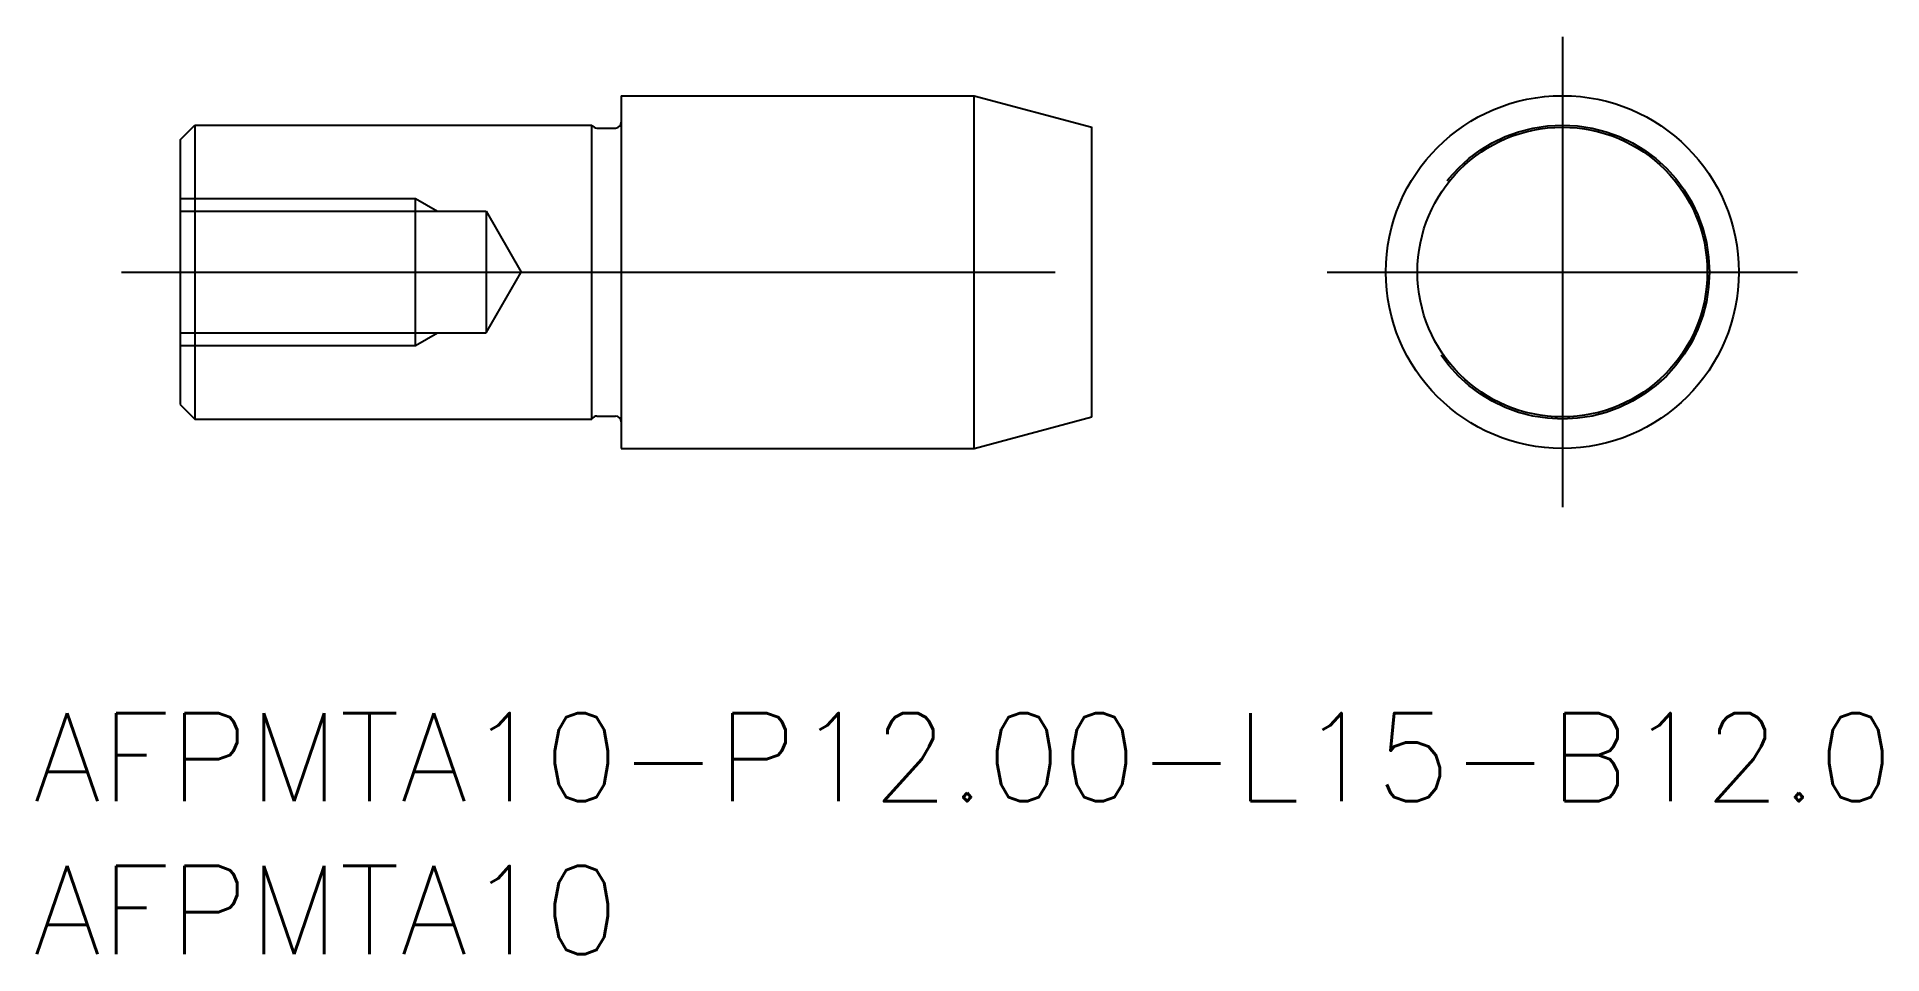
# Model space of a CAD drawing. Extents: x -51.9 to 10.9, y -23.2 to 8.
import ezdxf

# ---------------------------------------------------------------- set-up
doc = ezdxf.new("R2010")
doc.units = 0
doc.linetypes.add('CENTER', pattern=[50.8, 31.75, -6.35, 6.35, -6.35])
doc.linetypes.add('DASHED', pattern=[19.05, 12.7, -6.35])
doc.layers.get('0').update_dxf_attribs({"linetype": 'CONTINUOUS'})
doc.layers.add('CENTER', color=1, linetype='CONTINUOUS')
doc.styles.get("Standard").update_dxf_attribs({"font": 'txt.shx', "height": 3, "bigfont": 'bigfont.shx'})

msp = doc.modelspace()

# ---------------------------------------------------------------- linework, layer by layer
at = {"color": 7, "linetype": 'CONTINUOUS'}
for p, q in [((-32, 6), (-20, 6)), ((-32, 6), (-32, -6)), ((-20, -6), (-20, 6)), ((-20, 6), (-16, 4.928)), ((-47, 4.5), (-46.5, 5)), ((-47, 4.5), (-47, -4.5)), ((-46.5, 5), (-33, 5)), ((-46.5, 5), (-46.5, -5)), ((-33, -5), (-33, 5)), ((-32.827, 4.9), (-32.2, 4.9)), ((-16, -4.928), (-16, 4.928)), ((-47, -4.5), (-46.5, -5)), ((-46.5, -5), (-33, -5)), ((-32.827, -4.9), (-32.2, -4.9)), ((-20, -6), (-16, -4.928)), ((-32, -6), (-20, -6))]:
    msp.add_line(p, q, dxfattribs=at)
at = {"color": 3, "linetype": 'DASHED'}
for p, q in [((-47, 2.5), (-39, 2.5)), ((-47, 2.067), (-36.6, 2.067)), ((-39, 2.5), (-38.25, 2.067)), ((-39, -2.5), (-39, 2.5)), ((-36.6, 2.067), (-35.407, 0)), ((-36.6, 2.067), (-36.6, -2.067)), ((-36.6, -2.067), (-35.407, 0)), ((-47, -2.067), (-36.6, -2.067)), ((-47, -2.5), (-39, -2.5)), ((-39, -2.5), (-38.25, -2.067))]:
    msp.add_line(p, q, dxfattribs=at)
at = {"color": 7, "linetype": 'CONTINUOUS'}
for radius in [6, 4.928]:
    msp.add_circle((0, 0), radius, dxfattribs=at)
at = {"color": 3, "linetype": 'DASHED'}
msp.add_circle((0, 0), 5, dxfattribs=at)
at = {"color": 7, "linetype": 'CONTINUOUS'}
for centre, start, end in [((-32.2, 5.1), 270, 0), ((-32.827, 5.1), 210, 270), ((-32.827, -5.1), 90, 150), ((-32.2, -5.1), 0, 90)]:
    msp.add_arc(centre, 0.2, start, end, dxfattribs=at)
at = {"layer": 'CENTER', "color": 1, "linetype": 'CENTER'}
for p, q in [((0, 8), (0, -8)), ((-49, 0), (-14, 0)), ((-8, 0), (8, 0))]:
    msp.add_line(p, q, dxfattribs=at)

# ---------------------------------------------------------------- texts
at = {"color": 7, "linetype": 'CONTINUOUS'}
for s, p in [('AFPMTA10-P12.00-L15-B12.0', (-52, -18)), ('AFPMTA10', (-52, -23.201))]:
    msp.add_text(s, height=3, dxfattribs=at).set_placement(p)

doc.saveas('drawing.dxf')
